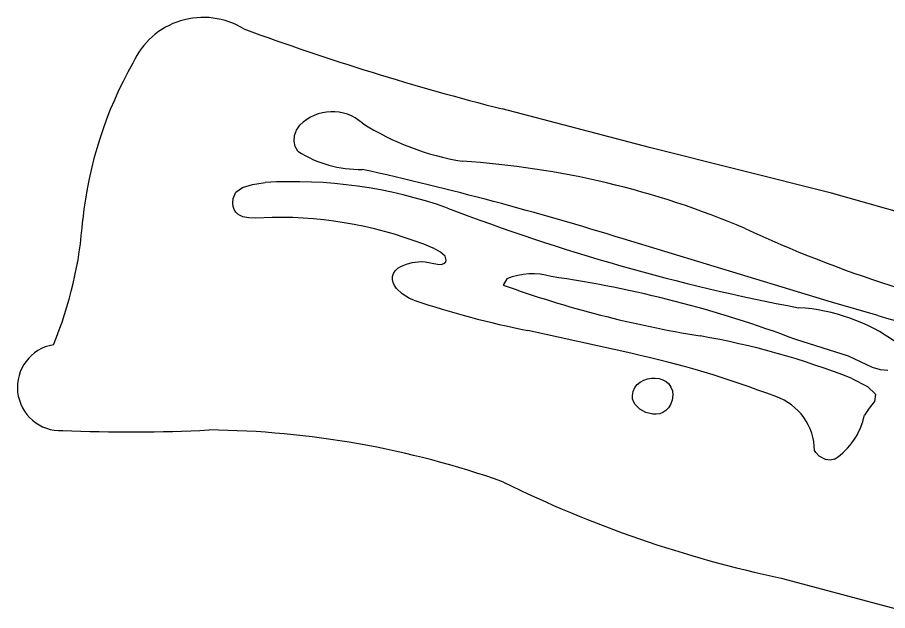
# Model space of a CAD drawing. Extents: x 0.98 to 3.75, y 0.23 to 4.49.
# Drawn here: x 1.275 to 1.986, y 4.002 to 4.487 of the extents above; entities that cross this region are included whole.
import ezdxf

# ---------------------------------------------------------------- set-up
doc = ezdxf.new("R2010")
doc.units = 0
doc.header["$MEASUREMENT"] = 0
doc.layers.add('Arc', color=6, linetype='CONTINUOUS')
doc.layers.add('Line', color=1, linetype='CONTINUOUS')

msp = doc.modelspace()

# ---------------------------------------------------------------- linework, layer by layer
at = {"layer": 'Arc', "color": 0, "true_color": 0x000000}
for centre, radius, start, end in [((1.4268, 4.42369), 0.06295, 58.19146, 155.90432), ((2.2077, 6.52065), 2.17597, -110.09801, -104.27714), ((1.65706, 4.28664), 0.33057, 150.50696, 173.94911), ((1.53222, 4.37245), 0.03716, 48.50094, 135.36895), ((1.67454, 4.58632), 0.22015, -122.3196, -99.43857), ((1.55476, 4.45651), 0.094, -122.54708, -88.81543), ((1.59332, 3.66663), 0.70398, 66.91115, 86.3249), ((0.96889, 1.72791), 2.69941, 72.73823, 77.42276), ((1.50036, 3.97261), 0.37987, 70.62152, 93.48613), ((2.22047, 5.87751), 1.65673, -111.01309, -100.68974), ((1.48814, 3.99182), 0.33154, 67.54851, 90.8766), ((1.01042, 4.34212), 0.31859, -22.67599, -3.71359), ((2.304, 5.25118), 1.03286, -114.88431, -100.67991), ((1.69556, 4.22383), 0.0534, 73.20361, 112.75836), ((1.57751, 3.34071), 0.94372, 69.32077, 81.86848), ((1.97451, 5.10915), 0.89391, -109.79743, -99.12006), ((1.85151, 5.01687), 0.80205, -108.35987, -101.47016), ((1.90451, 4.0991), 0.15068, 54.19802, 86.70734), ((2.20959, 5.03238), 0.82263, -106.36551, -98.09265), ((1.72317, 3.59847), 0.63756, 68.51244, 80.09723), ((1.31033, 4.18448), 0.03533, 99.69525, -87.31292), ((1.60739, 3.43362), 0.79679, 68.88621, 77.77434), ((1.87944, 4.13271), 0.04668, 0.1506, 71.29321), ((1.91116, 4.17318), 0.05684, -56.51937, -11.48092), ((1.36574, 5.51517), 1.36704, -92.25353, -87.23854), ((1.42394, 3.40545), 0.74431, 70.52449, 89.41044), ((2.09427, 4.96175), 0.95317, -116.2899, -101.82309)]:
    msp.add_arc(centre, radius, start, end, dxfattribs=at)
at = {"layer": 'Line', "color": 0, "true_color": 0x000000}
for p, q in [((1.79144, 4.3805), (1.67108, 4.41189)), ((1.5013, 4.39012), (1.50292, 4.39449)), ((1.50292, 4.39449), (1.50577, 4.39855)), ((1.50095, 4.38565), (1.5013, 4.39012)), ((1.50189, 4.3813), (1.50095, 4.38565)), ((1.50419, 4.37728), (1.50189, 4.3813)), ((1.93992, 4.34309), (1.79144, 4.3805)), ((1.4589, 4.34769), (1.46695, 4.35027)), ((1.46695, 4.35027), (1.47726, 4.35178)), ((1.45116, 4.33884), (1.4535, 4.34392)), ((1.4535, 4.34392), (1.4589, 4.34769)), ((1.45099, 4.33523), (1.45116, 4.33884)), ((1.99972, 4.32635), (1.93992, 4.34309)), ((1.45133, 4.33219), (1.45099, 4.33523)), ((1.45215, 4.32966), (1.45133, 4.33219)), ((1.45338, 4.32761), (1.45215, 4.32966)), ((1.45499, 4.32599), (1.45338, 4.32761)), ((1.45692, 4.32475), (1.45499, 4.32599)), ((1.45912, 4.32384), (1.45692, 4.32475)), ((1.46415, 4.32286), (1.45912, 4.32384)), ((1.46967, 4.32268), (1.46415, 4.32286)), ((1.48307, 4.32332), (1.46967, 4.32268)), ((1.93997, 4.25399), (1.7699, 4.30573)), ((1.6207, 4.29498), (1.61476, 4.29823)), ((1.6243, 4.29166), (1.6207, 4.29498)), ((1.59271, 4.28516), (1.59752, 4.28643)), ((1.59752, 4.28643), (1.6048, 4.28743)), ((1.6048, 4.28743), (1.60807, 4.28714)), ((1.60807, 4.28714), (1.61827, 4.28513)), ((1.62339, 4.28554), (1.62485, 4.28707)), ((1.62521, 4.28829), (1.6243, 4.29166)), ((1.62485, 4.28707), (1.62521, 4.28829)), ((1.58211, 4.27747), (1.58356, 4.2797)), ((1.58356, 4.2797), (1.58578, 4.28175)), ((1.58578, 4.28175), (1.58882, 4.28359)), ((1.58882, 4.28359), (1.59271, 4.28516)), ((1.61827, 4.28513), (1.62113, 4.28498)), ((1.62113, 4.28498), (1.62339, 4.28554)), ((1.5813, 4.27269), (1.58137, 4.27512)), ((1.58184, 4.27022), (1.5813, 4.27269)), ((1.58137, 4.27512), (1.58211, 4.27747)), ((1.67491, 4.27307), (1.67174, 4.26807)), ((1.58296, 4.26776), (1.58184, 4.27022)), ((1.5846, 4.26535), (1.58296, 4.26776)), ((1.58924, 4.26087), (1.5846, 4.26535)), ((1.59537, 4.25713), (1.58924, 4.26087)), ((1.59887, 4.25565), (1.59537, 4.25713)), ((1.9778, 4.24308), (1.93997, 4.25399)), ((1.77612, 4.21234), (1.69201, 4.23084)), ((1.95397, 4.21005), (1.91077, 4.22363)), ((1.97356, 4.20087), (1.95397, 4.21005)), ((1.98, 4.19874), (1.97356, 4.20087)), ((1.98597, 4.19821), (1.98, 4.19874)), ((1.77942, 4.18429), (1.78138, 4.18684)), ((1.78138, 4.18684), (1.78381, 4.18889)), ((1.78381, 4.18889), (1.78661, 4.19046)), ((1.78661, 4.19046), (1.78966, 4.19152)), ((1.78966, 4.19152), (1.79286, 4.19209)), ((1.79286, 4.19209), (1.79609, 4.19216)), ((1.79609, 4.19216), (1.79925, 4.19171)), ((1.79925, 4.19171), (1.80222, 4.19075)), ((1.80222, 4.19075), (1.80489, 4.18928)), ((1.80489, 4.18928), (1.80715, 4.18728)), ((1.80715, 4.18728), (1.80889, 4.18476)), ((1.95671, 4.19172), (1.9695, 4.18514)), ((1.77739, 4.17776), (1.77806, 4.18127)), ((1.77806, 4.18127), (1.77942, 4.18429)), ((1.80889, 4.18476), (1.81001, 4.18171)), ((1.81001, 4.18171), (1.81038, 4.17813)), ((1.9695, 4.18514), (1.97594, 4.17889)), ((1.77753, 4.17527), (1.77739, 4.17776)), ((1.77827, 4.17288), (1.77753, 4.17527)), ((1.77954, 4.17064), (1.77827, 4.17288)), ((1.80991, 4.174), (1.80859, 4.1705)), ((1.81038, 4.17813), (1.80991, 4.174)), ((1.97502, 4.17305), (1.9707, 4.16758)), ((1.97594, 4.17889), (1.97502, 4.17305)), ((1.78335, 4.16676), (1.77954, 4.17064)), ((1.78837, 4.16397), (1.78335, 4.16676)), ((1.80471, 4.16554), (1.80229, 4.164)), ((1.80683, 4.16769), (1.80471, 4.16554)), ((1.80859, 4.1705), (1.80683, 4.16769)), ((1.9707, 4.16758), (1.96686, 4.16186)), ((1.794, 4.16261), (1.78837, 4.16397)), ((1.79686, 4.16258), (1.794, 4.16261)), ((1.79965, 4.16302), (1.79686, 4.16258)), ((1.80229, 4.164), (1.79965, 4.16302)), ((1.92715, 4.13121), (1.92611, 4.13283)), ((1.92993, 4.1284), (1.92715, 4.13121)), ((1.93519, 4.12564), (1.92993, 4.1284)), ((1.93895, 4.12507), (1.93519, 4.12564)), ((1.94251, 4.12577), (1.93895, 4.12507)), ((1.89898, 4.0288), (1.99798, 4.00222))]:
    msp.add_line(p, q, dxfattribs=at)

doc.saveas('drawing.dxf')
